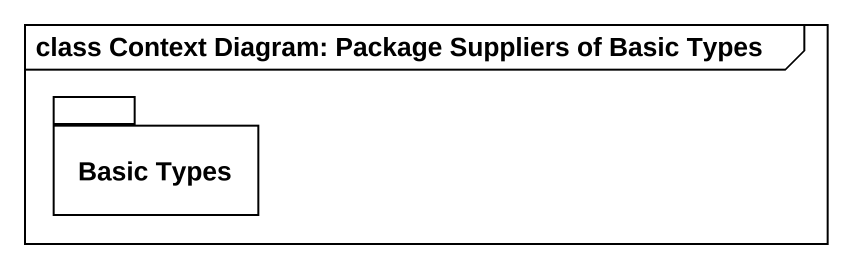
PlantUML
@startuml
mainframe class Context Diagram: Package Suppliers of Basic Types
package "Basic Types" as Basic_Types {
}
@enduml
